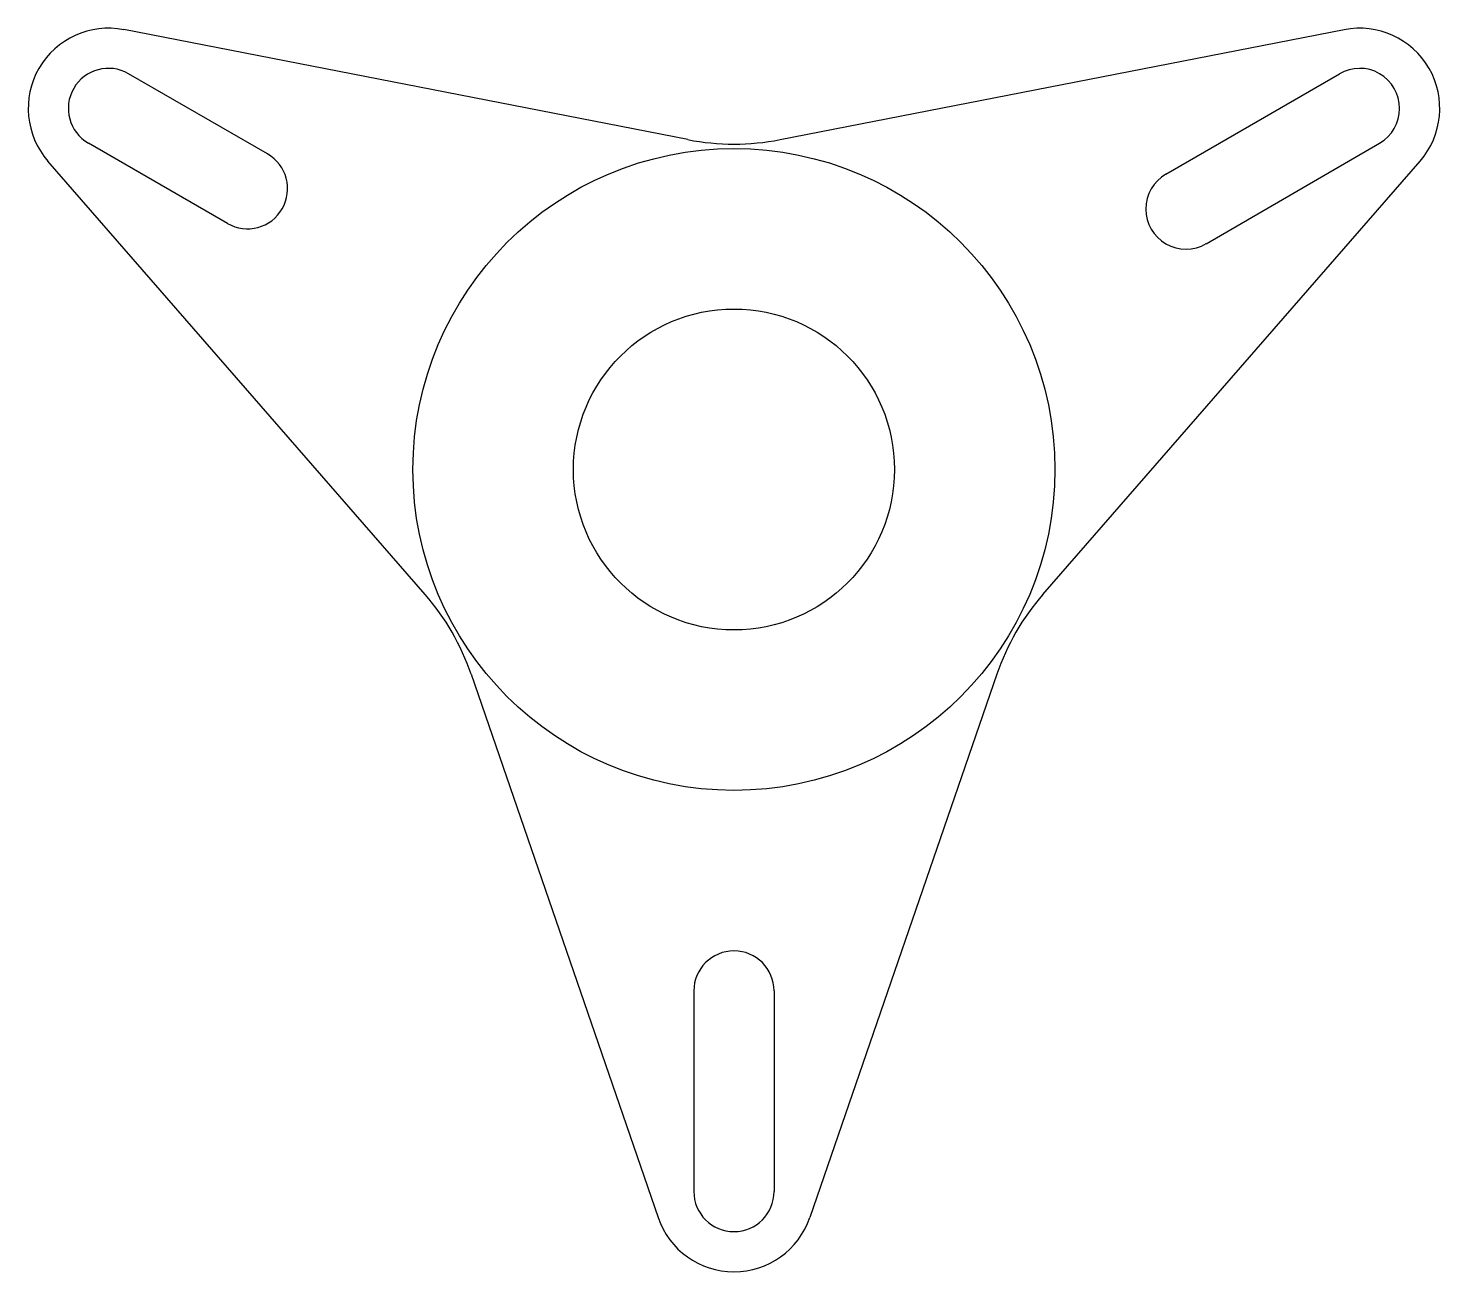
# Model space of a CAD drawing. Header units: millimetres. Extents: x 2489 to 2665, y 1350 to 1505.
import ezdxf

# ---------------------------------------------------------------- set-up
doc = ezdxf.new("R2010")
doc.units = ezdxf.units.MM

msp = doc.modelspace()

# ---------------------------------------------------------------- linework, layer by layer
for p, q in [((2571.06, 1491.12), (2500.77, 1504.82)), ((2582.53, 1491.12), (2652.82, 1504.82)), ((2518.67, 1489.33), (2501.35, 1499.33)), ((2630.61, 1486.8), (2652.24, 1499.33)), ((2513.67, 1480.67), (2496.35, 1490.67)), ((2635.61, 1478.14), (2657.24, 1490.67)), ((2538.32, 1434.41), (2491.31, 1488.44)), ((2615.27, 1434.41), (2662.28, 1488.44)), ((2544.05, 1424.47), (2567.34, 1356.75)), ((2609.54, 1424.47), (2586.25, 1356.75)), ((2571.79, 1385), (2571.79, 1360)), ((2581.79, 1385), (2581.79, 1360))]:
    msp.add_line(p, q)
for radius in [40, 20]:
    msp.add_circle((2576.79, 1450), radius)
for centre, radius, start, end in [((2498.85, 1495), 10, 78.9733, 221.0267), ((2654.74, 1495), 10, 318.9733, 101.0267), ((2498.85, 1495), 5, 60, 240), ((2654.74, 1495), 5, 300, 120.1689), ((2576.79, 1520.56), 30, 258.9733, 281.0267), ((2516.17, 1485), 5, 240, 60), ((2633.11, 1482.47), 5, 120, 300.1689), ((2515.68, 1414.72), 30, 18.9733, 41.0267), ((2637.91, 1414.72), 30, 138.9733, 161.0267), ((2576.79, 1385), 5, 0, 180), ((2576.79, 1360), 5, 180, 0), ((2576.79, 1360), 10, 198.9733, 341.0267)]:
    msp.add_arc(centre, radius, start, end)

doc.saveas('drawing.dxf')
